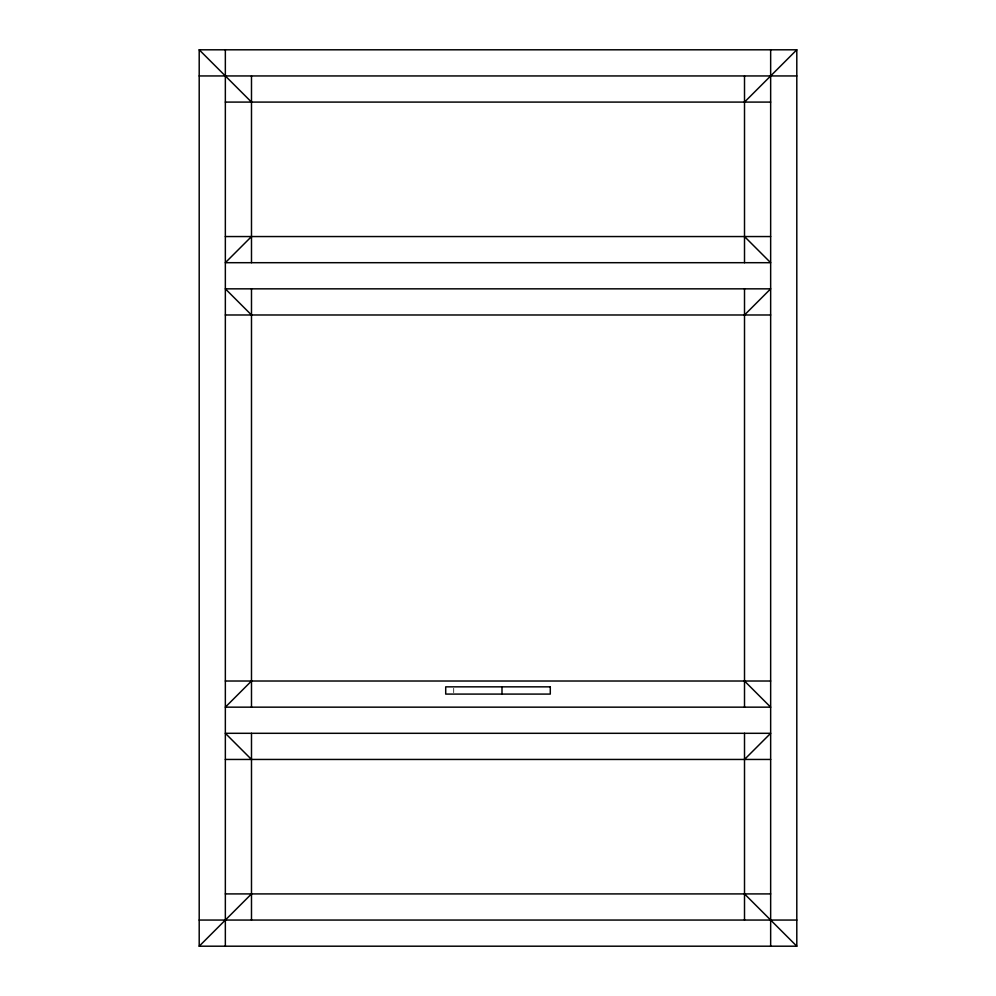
<?xml version="1.0" encoding="UTF-8"?>
<svg xmlns="http://www.w3.org/2000/svg" width="996" height="996" viewBox="0 0 996 996"><rect width="100%" height="100%" fill="white"/><g stroke="black" fill="none" stroke-linecap="round" stroke-linejoin="round"><path stroke-width="0.75" stroke-dasharray="4.98 3.74" d="M453.703 688.286L453.703 692.643"/><path stroke-width="1.49" d="M251.49 236.55L225.345 262.695L770.655 262.695L744.51 236.55M744.51 102.09L796.8 49.8L199.2 49.8L199.2 946.2L796.8 946.2L796.8 49.8M251.49 681.015L225.345 707.16L770.655 707.16L744.51 681.015M744.51 314.985L770.655 288.84L225.345 288.84L251.49 314.985M199.2 946.2L251.49 893.91M744.51 759.45L770.655 733.305L225.345 733.305L251.49 759.45M199.2 75.945L796.8 75.945M225.345 102.09L770.655 102.09M225.345 236.55L770.655 236.55M225.345 314.985L770.655 314.985M225.345 681.015L770.655 681.015M225.345 759.45L770.655 759.45M225.345 893.91L770.655 893.91M199.2 920.055L796.8 920.055M199.2 49.8L251.49 102.09M744.51 893.91L796.8 946.2M770.655 49.8L770.655 946.2M744.51 75.945L744.51 262.695M744.51 288.84L744.51 707.16M744.51 733.305L744.51 920.055M501.996 686.842L501.996 694.088M251.49 75.945L251.49 262.695M251.49 288.84L251.49 707.16M251.49 733.305L251.49 920.055M225.345 49.8L225.345 946.2M550.29 686.842L445.71 686.842L445.71 694.088L550.29 694.088L550.29 686.842"/></g></svg>
